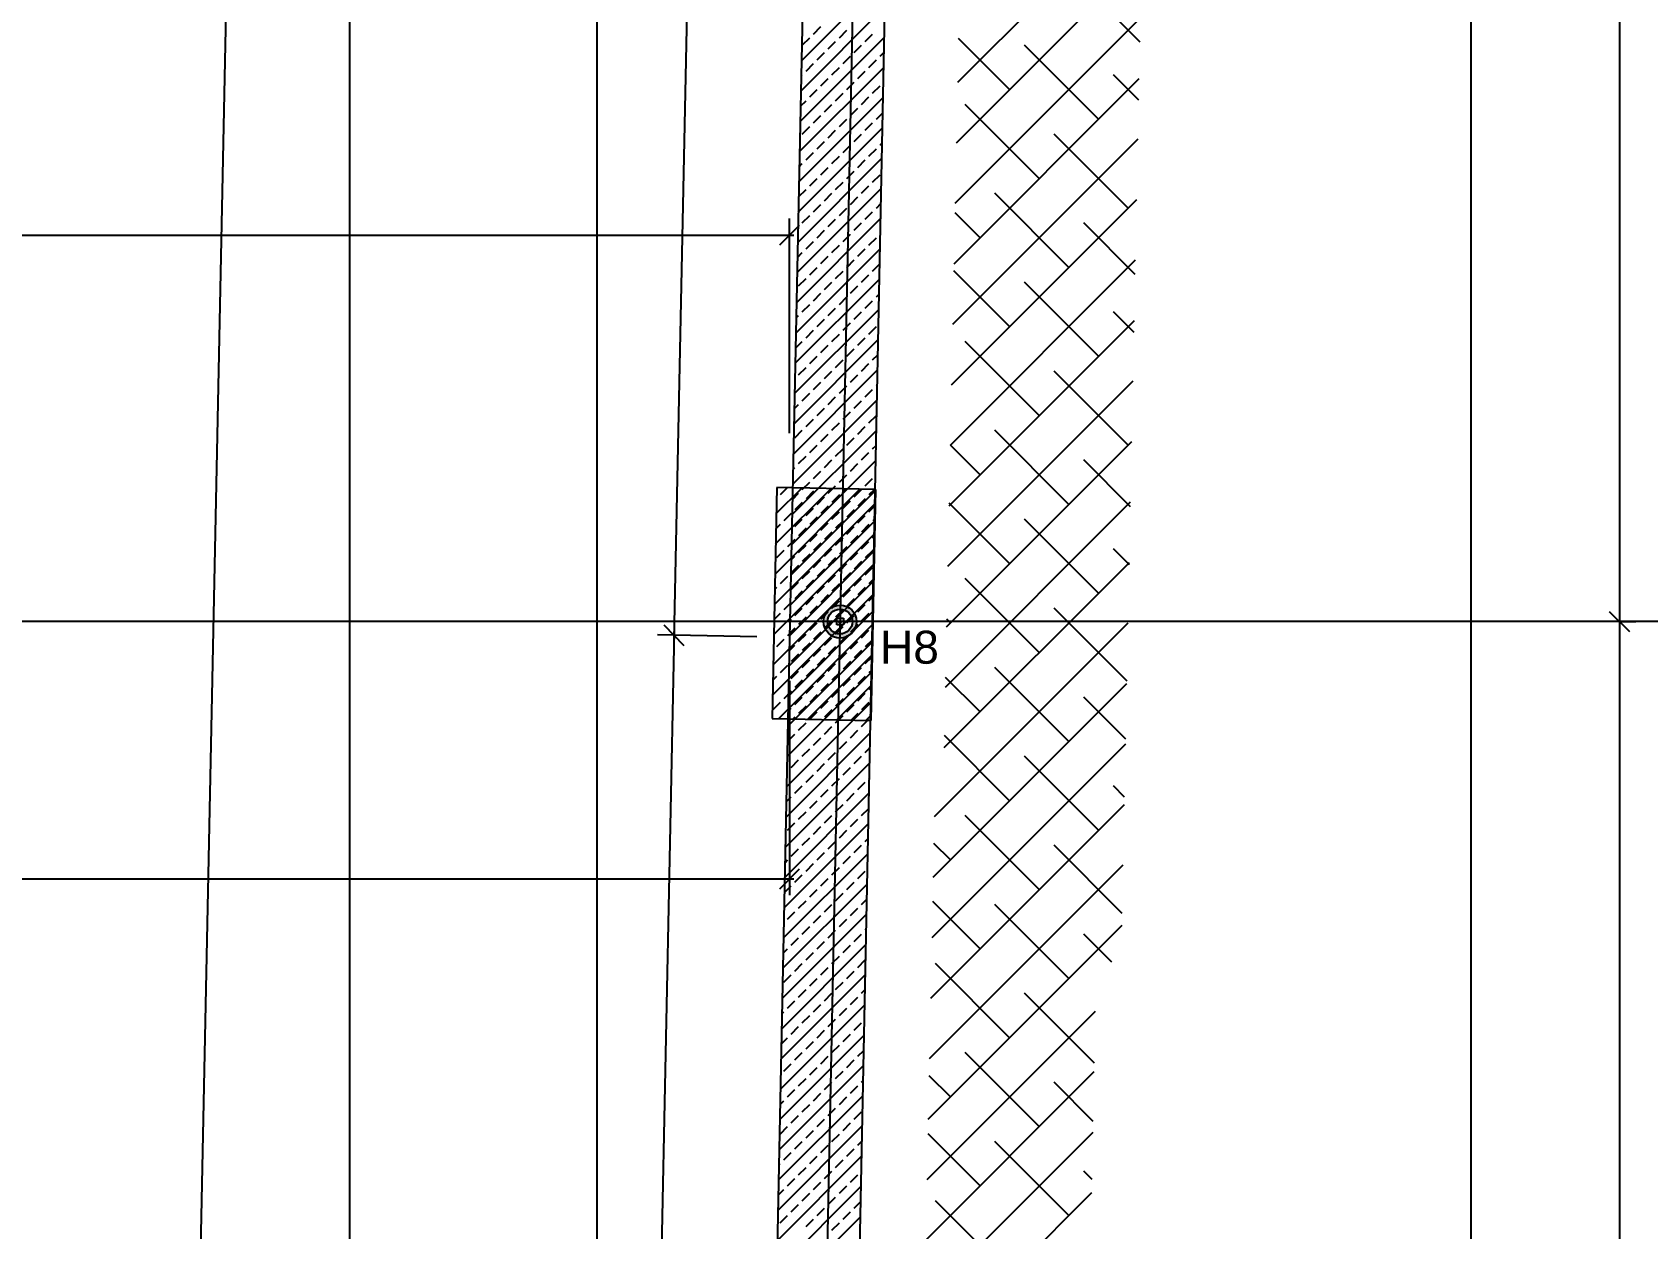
# Model space of a CAD drawing. Header units: millimetres. Extents: x 43168.9 to 43194.6, y -25545.1 to -25543.4.
# Drawn here: x 43169.8966 to 43169.9946, y -25544.3807 to -25544.3082 of the extents above; entities that cross this region are included whole.
import ezdxf

# ---------------------------------------------------------------- set-up
doc = ezdxf.new("R2010")
doc.units = ezdxf.units.MM
doc.header["$LTSCALE"] = 200
doc.linetypes.add('DASHDOT', pattern=[1, 0.5, -0.25, 0, -0.25])
doc.linetypes.add('DASHDOT2', pattern=[0.5, 0.25, -0.125, 0, -0.125])
for name, color, linetype in [('aks_sgh', 5, 'DASHDOT2'), ('kolon-b.a_sgh', 6, 'Continuous'), ('olcuaks_sgh', 41, 'Continuous'), ('olcuic_sgh', 183, 'Continuous'), ('tarama-betonarme_sgh', 223, 'Continuous'), ('tarama-zemin_sgh', 197, 'Continuous'), ('yapi-yaklasma_sgh', 41, 'DASHDOT')]:
    doc.layers.add(name, color=color, linetype=linetype)
doc.styles.add('1-200', font='arial.ttf', dxfattribs={"height": 60})

msp = doc.modelspace()

# ---------------------------------------------------------------- hatches: boundary and pattern name
h = msp.add_hatch(color=256)
edge = h.paths.add_edge_path()
edge.add_arc((43169.945623, -25544.343919), 0.001, 0, 360)
edge = h.paths.add_edge_path(flags=16)
edge.add_arc((43169.945623, -25544.343919), 0.00075, 0, 360)

# ---------------------------------------------------------------- linework, layer by layer
at = {"color": 0, "linetype": 'ByBlock', "lineweight": -2}
for p, q in [((43169.941967, -25544.32109), (43169.943167, -25544.31989)), ((43169.99228, -25544.343319), (43169.99348, -25544.344519)), ((43169.99348, -25544.344519), (43169.99228, -25544.343319)), ((43169.934968, -25544.344138), (43169.936143, -25544.345363)), ((43169.936143, -25544.345363), (43169.934968, -25544.344138)), ((43169.945423, -25544.344119), (43169.945423, -25544.343719)), ((43169.945423, -25544.343719), (43169.945823, -25544.343719)), ((43169.945823, -25544.344119), (43169.945423, -25544.344119)), ((43169.945552, -25544.343849), (43169.945694, -25544.34399)), ((43169.945552, -25544.34399), (43169.945694, -25544.343849)), ((43169.945823, -25544.343719), (43169.945823, -25544.344119)), ((43169.941967, -25544.360112), (43169.943167, -25544.358912))]:
    msp.add_line(p, q, dxfattribs=at)
msp.add_line((43170.01356, -25544.343919), (43169.99088, -25544.343919))
at = {"color": 0, "linetype": 'Continuous', "lineweight": -2}
for radius in [0.001, 0.00075]:
    msp.add_circle((43169.945623, -25544.343919), radius, dxfattribs=at)
at = {"layer": 'aks_sgh'}
for p, q in [((43169.930879, -25543.740919), (43169.930879, -25544.789919)), ((43169.983879, -25543.740919), (43169.983879, -25544.789919)), ((43169.953621, -25543.95248), (43169.937003, -25544.765813)), ((43169.99088, -25544.343919), (43169.014878, -25544.343919))]:
    msp.add_line(p, q, dxfattribs=at)
at = {"layer": 'kolon-b.a_sgh'}
for p, q in [((43169.947464, -25544.350021), (43169.95015, -25544.218021)), ((43169.945049, -25544.222918), (43169.942567, -25544.34492)), ((43169.941788, -25544.3358), (43169.941502, -25544.349797)), ((43169.947787, -25544.335922), (43169.941788, -25544.3358)), ((43169.947501, -25544.349919), (43169.947787, -25544.335922)), ((43169.942567, -25544.34492), (43169.934062, -25544.762882)), ((43169.942567, -25544.34492), (43169.942567, -25544.34492)), ((43169.938964, -25544.767767), (43169.947464, -25544.350021)), ((43169.941502, -25544.349797), (43169.947501, -25544.349919)), ((43169.947464, -25544.350021), (43169.947464, -25544.350021))]:
    msp.add_line(p, q, dxfattribs=at)
at = {"layer": 'olcuaks_sgh'}
for p, q in [((43169.99288, -25544.223669), (43169.99288, -25544.344169)), ((43169.99288, -25544.343669), (43169.99288, -25544.462169)), ((43169.99288, -25544.343919), (43169.99388, -25544.343919)), ((43169.99288, -25544.343919), (43169.99388, -25544.343919))]:
    msp.add_line(p, q, dxfattribs=at)
at = {"layer": 'olcuic_sgh'}
for p, q in [((43169.91588, -25544.109669), (43169.91588, -25544.763132)), ((43169.938042, -25544.222526), (43169.93555, -25544.345)), ((43169.942567, -25544.33249), (43169.942567, -25544.31949)), ((43169.820629, -25544.32049), (43169.942817, -25544.32049)), ((43169.93556, -25544.3445), (43169.927045, -25544.762989)), ((43169.940568, -25544.344852), (43169.934556, -25544.34473)), ((43169.940568, -25544.344852), (43169.934556, -25544.34473)), ((43169.942567, -25544.347512), (43169.942567, -25544.360512)), ((43169.820629, -25544.359512), (43169.942817, -25544.359512))]:
    msp.add_line(p, q, dxfattribs=at)
at = {"layer": 'tarama-betonarme_sgh'}
for p, q in [((43169.943279, -25544.309931), (43169.948384, -25544.304826)), ((43169.943242, -25544.311765), (43169.948346, -25544.30666)), ((43169.944008, -25544.308304), (43169.944457, -25544.307855)), ((43169.943204, -25544.313598), (43169.948309, -25544.308493)), ((43169.943335, -25544.308977), (43169.943784, -25544.308528)), ((43169.944906, -25544.309202), (43169.945355, -25544.308753)), ((43169.94558, -25544.308528), (43169.946029, -25544.308079)), ((43169.946478, -25544.309426), (43169.946927, -25544.308977)), ((43169.947151, -25544.308753), (43169.9476, -25544.308304)), ((43169.944233, -25544.309875), (43169.944682, -25544.309426)), ((43169.945804, -25544.3101), (43169.946253, -25544.309651)), ((43169.947376, -25544.310324), (43169.947825, -25544.309875)), ((43169.948049, -25544.309651), (43169.94829, -25544.30941)), ((43169.943167, -25544.315431), (43169.948272, -25544.310327)), ((43169.94326, -25544.310848), (43169.943335, -25544.310773)), ((43169.943559, -25544.310549), (43169.944008, -25544.3101)), ((43169.944457, -25544.311447), (43169.944906, -25544.310998)), ((43169.945131, -25544.310773), (43169.94558, -25544.310324)), ((43169.946702, -25544.310998), (43169.947151, -25544.310549)), ((43169.943784, -25544.312121), (43169.944233, -25544.311672)), ((43169.945355, -25544.312345), (43169.945804, -25544.311896)), ((43169.946029, -25544.311672), (43169.946478, -25544.311222)), ((43169.9476, -25544.311896), (43169.948049, -25544.311447)), ((43169.94313, -25544.317265), (43169.948235, -25544.31216)), ((43169.943223, -25544.312681), (43169.943559, -25544.312345)), ((43169.944682, -25544.313019), (43169.945131, -25544.31257)), ((43169.946253, -25544.313243), (43169.946702, -25544.312794)), ((43169.946927, -25544.31257), (43169.947376, -25544.312121)), ((43169.943335, -25544.314366), (43169.943784, -25544.313917)), ((43169.944008, -25544.313692), (43169.944457, -25544.313243)), ((43169.94558, -25544.313917), (43169.946029, -25544.313468)), ((43169.947151, -25544.314141), (43169.9476, -25544.313692)), ((43169.947825, -25544.313468), (43169.948216, -25544.313077)), ((43169.943092, -25544.319098), (43169.948197, -25544.313993)), ((43169.944233, -25544.315264), (43169.944682, -25544.314815)), ((43169.944906, -25544.31459), (43169.945355, -25544.314141)), ((43169.946478, -25544.314815), (43169.946927, -25544.314366)), ((43169.948049, -25544.315039), (43169.948179, -25544.31491)), ((43169.943055, -25544.320932), (43169.94816, -25544.315827)), ((43169.943559, -25544.315937), (43169.944008, -25544.315488)), ((43169.945131, -25544.316162), (43169.94558, -25544.315713)), ((43169.945804, -25544.315488), (43169.946253, -25544.315039)), ((43169.947376, -25544.315713), (43169.947825, -25544.315264)), ((43169.943148, -25544.316348), (43169.943335, -25544.316162)), ((43169.944457, -25544.316835), (43169.944906, -25544.316386)), ((43169.946029, -25544.31706), (43169.946478, -25544.316611)), ((43169.946702, -25544.316386), (43169.947151, -25544.315937)), ((43169.9476, -25544.317284), (43169.948049, -25544.316835)), ((43169.943018, -25544.322765), (43169.948123, -25544.31766)), ((43169.943111, -25544.318182), (43169.943559, -25544.317733)), ((43169.943784, -25544.317509), (43169.944233, -25544.31706)), ((43169.945355, -25544.317733), (43169.945804, -25544.317284)), ((43169.946927, -25544.317958), (43169.947376, -25544.317509)), ((43169.944008, -25544.31908), (43169.944457, -25544.318631)), ((43169.944682, -25544.318407), (43169.945131, -25544.317958)), ((43169.946253, -25544.318631), (43169.946702, -25544.318182)), ((43169.947825, -25544.318856), (43169.948104, -25544.318577)), ((43169.94298, -25544.324598), (43169.948085, -25544.319493)), ((43169.943335, -25544.319754), (43169.943784, -25544.319305)), ((43169.944906, -25544.319978), (43169.945355, -25544.319529)), ((43169.94558, -25544.319305), (43169.946029, -25544.318856)), ((43169.946478, -25544.320203), (43169.946927, -25544.319754)), ((43169.947151, -25544.319529), (43169.9476, -25544.31908)), ((43169.943074, -25544.320015), (43169.94311, -25544.319978)), ((43169.944233, -25544.320652), (43169.944682, -25544.320203)), ((43169.945804, -25544.320876), (43169.946253, -25544.320427)), ((43169.947376, -25544.321101), (43169.947825, -25544.320652)), ((43169.948049, -25544.320427), (43169.948067, -25544.32041)), ((43169.942943, -25544.326432), (43169.948048, -25544.321327)), ((43169.943036, -25544.321848), (43169.943335, -25544.32155)), ((43169.943559, -25544.321325), (43169.944008, -25544.320876)), ((43169.944457, -25544.322223), (43169.944906, -25544.321774)), ((43169.945131, -25544.32155), (43169.94558, -25544.321101)), ((43169.946702, -25544.321774), (43169.947151, -25544.321325)), ((43169.943784, -25544.322897), (43169.944233, -25544.322448)), ((43169.945355, -25544.323121), (43169.945804, -25544.322672)), ((43169.946029, -25544.322448), (43169.946478, -25544.321999)), ((43169.9476, -25544.322672), (43169.948029, -25544.322243)), ((43169.942906, -25544.328265), (43169.948011, -25544.32316)), ((43169.94311, -25544.32357), (43169.943559, -25544.323121)), ((43169.944682, -25544.323795), (43169.945131, -25544.323346)), ((43169.946253, -25544.324019), (43169.946702, -25544.32357)), ((43169.946927, -25544.323346), (43169.947376, -25544.322897)), ((43169.943335, -25544.325142), (43169.943784, -25544.324693)), ((43169.944008, -25544.324468), (43169.944457, -25544.324019)), ((43169.94558, -25544.324693), (43169.946029, -25544.324244)), ((43169.947151, -25544.324917), (43169.9476, -25544.324468)), ((43169.947825, -25544.324244), (43169.947992, -25544.324077)), ((43169.942868, -25544.330098), (43169.947973, -25544.324993)), ((43169.942962, -25544.325515), (43169.94311, -25544.325366)), ((43169.944233, -25544.32604), (43169.944682, -25544.325591)), ((43169.944906, -25544.325366), (43169.945355, -25544.324917)), ((43169.946478, -25544.325591), (43169.946927, -25544.325142)), ((43169.943559, -25544.326713), (43169.944008, -25544.326264)), ((43169.945131, -25544.326938), (43169.94558, -25544.326489)), ((43169.945804, -25544.326264), (43169.946253, -25544.325815)), ((43169.947376, -25544.326489), (43169.947825, -25544.32604)), ((43169.942831, -25544.331932), (43169.947936, -25544.326827)), ((43169.942924, -25544.327348), (43169.943335, -25544.326938)), ((43169.944457, -25544.327611), (43169.944906, -25544.327162)), ((43169.946029, -25544.327836), (43169.946478, -25544.327387)), ((43169.946702, -25544.327162), (43169.947151, -25544.326713)), ((43169.94311, -25544.328958), (43169.943559, -25544.328509)), ((43169.943784, -25544.328285), (43169.944233, -25544.327836)), ((43169.945355, -25544.328509), (43169.945804, -25544.32806)), ((43169.946927, -25544.328734), (43169.947376, -25544.328285)), ((43169.9476, -25544.32806), (43169.947917, -25544.327743)), ((43169.942794, -25544.333765), (43169.947899, -25544.32866)), ((43169.944008, -25544.329857), (43169.944457, -25544.329408)), ((43169.944682, -25544.329183), (43169.945131, -25544.328734)), ((43169.946253, -25544.329408), (43169.946702, -25544.328958)), ((43169.947825, -25544.329632), (43169.94788, -25544.329577)), ((43169.942757, -25544.335598), (43169.947861, -25544.330493)), ((43169.943335, -25544.33053), (43169.943784, -25544.330081)), ((43169.944906, -25544.330755), (43169.945355, -25544.330306)), ((43169.94558, -25544.330081), (43169.946029, -25544.329632)), ((43169.946478, -25544.330979), (43169.946927, -25544.33053)), ((43169.947151, -25544.330306), (43169.9476, -25544.329857)), ((43169.94285, -25544.331015), (43169.94311, -25544.330755)), ((43169.944233, -25544.331428), (43169.944682, -25544.330979)), ((43169.945804, -25544.331653), (43169.946253, -25544.331204)), ((43169.947376, -25544.331877), (43169.947825, -25544.331428)), ((43169.942719, -25544.337432), (43169.947824, -25544.332327)), ((43169.942886, -25544.332775), (43169.943335, -25544.332326)), ((43169.943559, -25544.332102), (43169.944008, -25544.331653)), ((43169.944457, -25544.333), (43169.944906, -25544.332551)), ((43169.945131, -25544.332326), (43169.94558, -25544.331877)), ((43169.946702, -25544.332551), (43169.947151, -25544.332102)), ((43169.943784, -25544.333673), (43169.944233, -25544.333224)), ((43169.945355, -25544.333898), (43169.945804, -25544.333449)), ((43169.946029, -25544.333224), (43169.946478, -25544.332775)), ((43169.9476, -25544.333449), (43169.947806, -25544.333244)), ((43169.942682, -25544.339265), (43169.947787, -25544.33416)), ((43169.94311, -25544.334347), (43169.943559, -25544.333898)), ((43169.944682, -25544.334571), (43169.945131, -25544.334122)), ((43169.946253, -25544.334796), (43169.946702, -25544.334347)), ((43169.946927, -25544.334122), (43169.947376, -25544.333673)), ((43169.942775, -25544.334682), (43169.942886, -25544.334571)), ((43169.943335, -25544.335918), (43169.943784, -25544.335469)), ((43169.944008, -25544.335245), (43169.944457, -25544.334796)), ((43169.94558, -25544.335469), (43169.946029, -25544.33502)), ((43169.947151, -25544.335694), (43169.9476, -25544.335245)), ((43169.941681, -25544.341044), (43169.946822, -25544.335903)), ((43169.941718, -25544.339211), (43169.945062, -25544.335867)), ((43169.941756, -25544.337377), (43169.943302, -25544.335831)), ((43169.941774, -25544.33646), (43169.941784, -25544.33645)), ((43169.942009, -25544.336226), (43169.942422, -25544.335813)), ((43169.942645, -25544.341098), (43169.94775, -25544.335994)), ((43169.942738, -25544.336515), (43169.94311, -25544.336143)), ((43169.943581, -25544.33645), (43169.94403, -25544.336001)), ((43169.944233, -25544.336816), (43169.944682, -25544.336367)), ((43169.944906, -25544.336143), (43169.945355, -25544.335694)), ((43169.945152, -25544.336675), (43169.945601, -25544.336226)), ((43169.945826, -25544.336001), (43169.945942, -25544.335885)), ((43169.946478, -25544.336367), (43169.946927, -25544.335918)), ((43169.946724, -25544.336899), (43169.947173, -25544.33645)), ((43169.947397, -25544.336226), (43169.947702, -25544.335921)), ((43169.941643, -25544.342878), (43169.94777, -25544.336751)), ((43169.942233, -25544.337797), (43169.942683, -25544.337348)), ((43169.942907, -25544.337124), (43169.943356, -25544.336675)), ((43169.943559, -25544.33749), (43169.944008, -25544.337041)), ((43169.944479, -25544.337348), (43169.944928, -25544.336899)), ((43169.945131, -25544.337714), (43169.94558, -25544.337265)), ((43169.945804, -25544.337041), (43169.946253, -25544.336592)), ((43169.94605, -25544.337573), (43169.946499, -25544.337124)), ((43169.947376, -25544.337265), (43169.947731, -25544.33691)), ((43169.941737, -25544.338294), (43169.942009, -25544.338022)), ((43169.942607, -25544.342932), (43169.947712, -25544.337827)), ((43169.942886, -25544.338163), (43169.943335, -25544.337714)), ((43169.943132, -25544.338695), (43169.943581, -25544.338246)), ((43169.943805, -25544.338022), (43169.944254, -25544.337573)), ((43169.944457, -25544.338388), (43169.944906, -25544.337939)), ((43169.945377, -25544.338246), (43169.945826, -25544.337797)), ((43169.946029, -25544.338612), (43169.946478, -25544.338163)), ((43169.946702, -25544.337939), (43169.947151, -25544.33749)), ((43169.946948, -25544.338471), (43169.947397, -25544.338022)), ((43169.947622, -25544.337797), (43169.947751, -25544.337668)), ((43169.941606, -25544.344711), (43169.947732, -25544.338585)), ((43169.942458, -25544.339369), (43169.942907, -25544.33892)), ((43169.94311, -25544.339735), (43169.943559, -25544.339286)), ((43169.943784, -25544.339061), (43169.944233, -25544.338612)), ((43169.94403, -25544.339593), (43169.944479, -25544.339144)), ((43169.944703, -25544.33892), (43169.945152, -25544.338471)), ((43169.945355, -25544.339286), (43169.945804, -25544.338837)), ((43169.945601, -25544.339818), (43169.94605, -25544.339369)), ((43169.946275, -25544.339144), (43169.946724, -25544.338695)), ((43169.946927, -25544.33951), (43169.947376, -25544.339061)), ((43169.9476, -25544.338837), (43169.947694, -25544.338744)), ((43169.941784, -25544.340042), (43169.942233, -25544.339593)), ((43169.94257, -25544.344765), (43169.947675, -25544.33966)), ((43169.942663, -25544.340182), (43169.942886, -25544.339959)), ((43169.943356, -25544.340267), (43169.943805, -25544.339818)), ((43169.944008, -25544.340633), (43169.944457, -25544.340184)), ((43169.944682, -25544.339959), (43169.945131, -25544.33951)), ((43169.944928, -25544.340491), (43169.945377, -25544.340042)), ((43169.946253, -25544.340184), (43169.946702, -25544.339735)), ((43169.946499, -25544.340716), (43169.946948, -25544.340267)), ((43169.947173, -25544.340042), (43169.947622, -25544.339593)), ((43169.941568, -25544.346545), (43169.947695, -25544.340418)), ((43169.942009, -25544.341614), (43169.942458, -25544.341165)), ((43169.942683, -25544.34094), (43169.943132, -25544.340491)), ((43169.943335, -25544.341306), (43169.943784, -25544.340857)), ((43169.944254, -25544.341165), (43169.944703, -25544.340716)), ((43169.944906, -25544.341531), (43169.945355, -25544.341082)), ((43169.94558, -25544.340857), (43169.946029, -25544.340408)), ((43169.945826, -25544.341389), (43169.946275, -25544.34094)), ((43169.946478, -25544.341755), (43169.946927, -25544.341306)), ((43169.947151, -25544.341082), (43169.9476, -25544.340633)), ((43169.947397, -25544.341614), (43169.947676, -25544.341335)), ((43169.941531, -25544.348378), (43169.947657, -25544.342252)), ((43169.941662, -25544.341961), (43169.941784, -25544.341838)), ((43169.942533, -25544.346599), (43169.947638, -25544.341494)), ((43169.942661, -25544.34198), (43169.94311, -25544.341531)), ((43169.942907, -25544.342512), (43169.943356, -25544.342063)), ((43169.943581, -25544.341838), (43169.94403, -25544.341389)), ((43169.944233, -25544.342204), (43169.944682, -25544.341755)), ((43169.944479, -25544.342736), (43169.944928, -25544.342287)), ((43169.945152, -25544.342063), (43169.945601, -25544.341614)), ((43169.945804, -25544.342429), (43169.946253, -25544.34198)), ((43169.946724, -25544.342287), (43169.947173, -25544.341838)), ((43169.942233, -25544.343185), (43169.942683, -25544.342736)), ((43169.942495, -25544.348432), (43169.9476, -25544.343327)), ((43169.942886, -25544.343551), (43169.943335, -25544.343102)), ((43169.943559, -25544.342878), (43169.944008, -25544.342429)), ((43169.943805, -25544.34341), (43169.944254, -25544.342961)), ((43169.944457, -25544.343776), (43169.944906, -25544.343327)), ((43169.945131, -25544.343102), (43169.94558, -25544.342653)), ((43169.945377, -25544.343634), (43169.945826, -25544.343185)), ((43169.94605, -25544.342961), (43169.946499, -25544.342512)), ((43169.946702, -25544.343327), (43169.947151, -25544.342878)), ((43169.947376, -25544.342653), (43169.947619, -25544.34241)), ((43169.947622, -25544.343185), (43169.947639, -25544.343168)), ((43169.941625, -25544.343794), (43169.942009, -25544.34341)), ((43169.9419, -25544.349805), (43169.94762, -25544.344085)), ((43169.942458, -25544.344757), (43169.942907, -25544.344308)), ((43169.942589, -25544.343849), (43169.942661, -25544.343776)), ((43169.943132, -25544.344083), (43169.943581, -25544.343634)), ((43169.943784, -25544.344449), (43169.944233, -25544.344)), ((43169.944703, -25544.344308), (43169.945152, -25544.343859)), ((43169.945355, -25544.344674), (43169.945804, -25544.344225)), ((43169.946029, -25544.344), (43169.946478, -25544.343551)), ((43169.946275, -25544.344533), (43169.946724, -25544.344083)), ((43169.946948, -25544.343859), (43169.947397, -25544.34341)), ((43169.941784, -25544.345431), (43169.942233, -25544.344982)), ((43169.942458, -25544.350265), (43169.947563, -25544.34516)), ((43169.94311, -25544.345123), (43169.943559, -25544.344674)), ((43169.943356, -25544.345655), (43169.943805, -25544.345206)), ((43169.94403, -25544.344982), (43169.944479, -25544.344533)), ((43169.944682, -25544.345347), (43169.945131, -25544.344898)), ((43169.945601, -25544.345206), (43169.94605, -25544.344757)), ((43169.946253, -25544.345572), (43169.946702, -25544.345123)), ((43169.946927, -25544.344898), (43169.947376, -25544.344449)), ((43169.947173, -25544.345431), (43169.947601, -25544.345002)), ((43169.942551, -25544.345682), (43169.942886, -25544.345347)), ((43169.942683, -25544.346329), (43169.943132, -25544.34588)), ((43169.943335, -25544.346695), (43169.943784, -25544.346245)), ((43169.94366, -25544.349841), (43169.947582, -25544.345919)), ((43169.944008, -25544.346021), (43169.944457, -25544.345572)), ((43169.944254, -25544.346553), (43169.944703, -25544.346104)), ((43169.944928, -25544.34588), (43169.945377, -25544.345431)), ((43169.94558, -25544.346245), (43169.946029, -25544.345796)), ((43169.946499, -25544.346104), (43169.946948, -25544.345655)), ((43169.947151, -25544.34647), (43169.947544, -25544.346077)), ((43169.94155, -25544.347461), (43169.941784, -25544.347227)), ((43169.942009, -25544.347002), (43169.942458, -25544.346553)), ((43169.942421, -25544.352099), (43169.947526, -25544.346994)), ((43169.942661, -25544.347368), (43169.94311, -25544.346919)), ((43169.943581, -25544.347227), (43169.94403, -25544.346778)), ((43169.944233, -25544.347593), (43169.944682, -25544.347144)), ((43169.944906, -25544.346919), (43169.945355, -25544.34647)), ((43169.945152, -25544.347451), (43169.945601, -25544.347002)), ((43169.945826, -25544.346778), (43169.946275, -25544.346329)), ((43169.946478, -25544.347144), (43169.946927, -25544.346695)), ((43169.946724, -25544.347676), (43169.947173, -25544.347227)), ((43169.947397, -25544.347002), (43169.947564, -25544.346835)), ((43169.942233, -25544.348574), (43169.942683, -25544.348125)), ((43169.942907, -25544.3479), (43169.943356, -25544.347451)), ((43169.943559, -25544.348266), (43169.944008, -25544.347817)), ((43169.944479, -25544.348125), (43169.944928, -25544.347676)), ((43169.945131, -25544.348491), (43169.94558, -25544.348042)), ((43169.94542, -25544.349877), (43169.947545, -25544.347752)), ((43169.945804, -25544.347817), (43169.946253, -25544.347368)), ((43169.94605, -25544.348349), (43169.946499, -25544.3479)), ((43169.947376, -25544.348042), (43169.947507, -25544.34791)), ((43169.94156, -25544.349247), (43169.942009, -25544.348798)), ((43169.942383, -25544.353932), (43169.947488, -25544.348827)), ((43169.942477, -25544.349349), (43169.942661, -25544.349164)), ((43169.942886, -25544.34894), (43169.943335, -25544.348491)), ((43169.943132, -25544.349472), (43169.943581, -25544.349023)), ((43169.943805, -25544.348798), (43169.944254, -25544.348349)), ((43169.944457, -25544.349164), (43169.944906, -25544.348715)), ((43169.945377, -25544.349023), (43169.945826, -25544.348574)), ((43169.946029, -25544.349389), (43169.946478, -25544.34894)), ((43169.946702, -25544.348715), (43169.947151, -25544.348266)), ((43169.946948, -25544.349247), (43169.947397, -25544.348798)), ((43169.94278, -25544.349823), (43169.942907, -25544.349696)), ((43169.94311, -25544.350511), (43169.943559, -25544.350062)), ((43169.943784, -25544.349838), (43169.944233, -25544.349389)), ((43169.944703, -25544.349696), (43169.945152, -25544.349247)), ((43169.945355, -25544.350062), (43169.945804, -25544.349613)), ((43169.9463, -25544.349895), (43169.946724, -25544.349472)), ((43169.946927, -25544.350287), (43169.947376, -25544.349838)), ((43169.94718, -25544.349913), (43169.947508, -25544.349586)), ((43169.942346, -25544.355765), (43169.947451, -25544.35066)), ((43169.942439, -25544.351182), (43169.942886, -25544.350736)), ((43169.944008, -25544.351409), (43169.944457, -25544.35096)), ((43169.944682, -25544.350736), (43169.945131, -25544.350287)), ((43169.946253, -25544.35096), (43169.946702, -25544.350511)), ((43169.943335, -25544.352083), (43169.943784, -25544.351634)), ((43169.944906, -25544.352307), (43169.945355, -25544.351858)), ((43169.94558, -25544.351634), (43169.946029, -25544.351185)), ((43169.946478, -25544.352532), (43169.946927, -25544.352083)), ((43169.947151, -25544.351858), (43169.947432, -25544.351577)), ((43169.942309, -25544.357599), (43169.947414, -25544.352494)), ((43169.942402, -25544.353015), (43169.942437, -25544.352981)), ((43169.942661, -25544.352756), (43169.94311, -25544.352307)), ((43169.944233, -25544.352981), (43169.944682, -25544.352532)), ((43169.945804, -25544.353205), (43169.946253, -25544.352756)), ((43169.942886, -25544.354328), (43169.943335, -25544.353879)), ((43169.943559, -25544.353654), (43169.944008, -25544.353205)), ((43169.944457, -25544.354552), (43169.944906, -25544.354103)), ((43169.945131, -25544.353879), (43169.94558, -25544.35343)), ((43169.946702, -25544.354103), (43169.947151, -25544.353654)), ((43169.947376, -25544.35343), (43169.947395, -25544.35341)), ((43169.942272, -25544.359432), (43169.947376, -25544.354327)), ((43169.942365, -25544.354849), (43169.942661, -25544.354552)), ((43169.943784, -25544.355226), (43169.944233, -25544.354777)), ((43169.945355, -25544.35545), (43169.945804, -25544.355001)), ((43169.946029, -25544.354777), (43169.946478, -25544.354328)), ((43169.94311, -25544.355899), (43169.943559, -25544.35545)), ((43169.944682, -25544.356124), (43169.945131, -25544.355675)), ((43169.946253, -25544.356348), (43169.946702, -25544.355899)), ((43169.946927, -25544.355675), (43169.947358, -25544.355244)), ((43169.942234, -25544.361265), (43169.947339, -25544.35616)), ((43169.942437, -25544.356573), (43169.942886, -25544.356124)), ((43169.943335, -25544.357471), (43169.943784, -25544.357022)), ((43169.944008, -25544.356797), (43169.944457, -25544.356348)), ((43169.94558, -25544.357022), (43169.946029, -25544.356573)), ((43169.942197, -25544.363099), (43169.947302, -25544.357994)), ((43169.942661, -25544.358144), (43169.94311, -25544.357695)), ((43169.944233, -25544.358369), (43169.944682, -25544.35792)), ((43169.944906, -25544.357695), (43169.945355, -25544.357246)), ((43169.946478, -25544.35792), (43169.946927, -25544.357471)), ((43169.947151, -25544.357246), (43169.947321, -25544.357077)), ((43169.94229, -25544.358515), (43169.942437, -25544.358369)), ((43169.943559, -25544.359042), (43169.944008, -25544.358593)), ((43169.945131, -25544.359267), (43169.94558, -25544.358818)), ((43169.945804, -25544.358593), (43169.946253, -25544.358144)), ((43169.94216, -25544.364932), (43169.947265, -25544.359827)), ((43169.942253, -25544.360349), (43169.942661, -25544.35994)), ((43169.942886, -25544.359716), (43169.943335, -25544.359267)), ((43169.944457, -25544.35994), (43169.944906, -25544.359491)), ((43169.946029, -25544.360165), (43169.946478, -25544.359716)), ((43169.946702, -25544.359491), (43169.947151, -25544.359042)), ((43169.94311, -25544.361287), (43169.943559, -25544.360838)), ((43169.943784, -25544.360614), (43169.944233, -25544.360165)), ((43169.945355, -25544.360838), (43169.945804, -25544.360389)), ((43169.946927, -25544.361063), (43169.947246, -25544.360744)), ((43169.942122, -25544.366765), (43169.947227, -25544.361661)), ((43169.942437, -25544.361961), (43169.942886, -25544.361512)), ((43169.944008, -25544.362185), (43169.944457, -25544.361736)), ((43169.944682, -25544.361512), (43169.945131, -25544.361063)), ((43169.946253, -25544.361736), (43169.946702, -25544.361287)), ((43169.943335, -25544.362859), (43169.943784, -25544.36241)), ((43169.944906, -25544.363083), (43169.945355, -25544.362634)), ((43169.94558, -25544.36241), (43169.946029, -25544.361961)), ((43169.946478, -25544.363308), (43169.946927, -25544.362859)), ((43169.947151, -25544.362634), (43169.947209, -25544.362577)), ((43169.942085, -25544.368599), (43169.94719, -25544.363494)), ((43169.942178, -25544.364015), (43169.942437, -25544.363757)), ((43169.942661, -25544.363532), (43169.94311, -25544.363083)), ((43169.944233, -25544.363757), (43169.944682, -25544.363308)), ((43169.945804, -25544.363981), (43169.946253, -25544.363532)), ((43169.942886, -25544.365104), (43169.943335, -25544.364655)), ((43169.943559, -25544.364431), (43169.944008, -25544.363981)), ((43169.944457, -25544.365329), (43169.944906, -25544.36488)), ((43169.945131, -25544.364655), (43169.94558, -25544.364206)), ((43169.946702, -25544.36488), (43169.947151, -25544.364431)), ((43169.942048, -25544.370432), (43169.947153, -25544.365327)), ((43169.942212, -25544.365778), (43169.942661, -25544.365329)), ((43169.943784, -25544.366002), (43169.944233, -25544.365553)), ((43169.945355, -25544.366227), (43169.945804, -25544.365778)), ((43169.946029, -25544.365553), (43169.946478, -25544.365104)), ((43169.94311, -25544.366676), (43169.943559, -25544.366227)), ((43169.944682, -25544.3669), (43169.945131, -25544.366451)), ((43169.946253, -25544.367125), (43169.946702, -25544.366676)), ((43169.946927, -25544.366451), (43169.947134, -25544.366244)), ((43169.94201, -25544.372266), (43169.947115, -25544.367161)), ((43169.942104, -25544.367682), (43169.942212, -25544.367574)), ((43169.942437, -25544.367349), (43169.942886, -25544.3669)), ((43169.943335, -25544.368247), (43169.943784, -25544.367798)), ((43169.944008, -25544.367574), (43169.944457, -25544.367125)), ((43169.94558, -25544.367798), (43169.946029, -25544.367349)), ((43169.942661, -25544.368921), (43169.94311, -25544.368472)), ((43169.944233, -25544.369145), (43169.944682, -25544.368696)), ((43169.944906, -25544.368472), (43169.945355, -25544.368023)), ((43169.946478, -25544.368696), (43169.946927, -25544.368247)), ((43169.941973, -25544.374099), (43169.947078, -25544.368994)), ((43169.942066, -25544.369516), (43169.942437, -25544.369145)), ((43169.943559, -25544.369819), (43169.944008, -25544.36937)), ((43169.945131, -25544.370043), (43169.94558, -25544.369594)), ((43169.945804, -25544.36937), (43169.946253, -25544.368921)), ((43169.942212, -25544.371166), (43169.942661, -25544.370717)), ((43169.942886, -25544.370492), (43169.943335, -25544.370043)), ((43169.944457, -25544.370717), (43169.944906, -25544.370268)), ((43169.946029, -25544.370941), (43169.946478, -25544.370492)), ((43169.946702, -25544.370268), (43169.947059, -25544.369911)), ((43169.941936, -25544.375932), (43169.947041, -25544.370827)), ((43169.94311, -25544.372064), (43169.943559, -25544.371615)), ((43169.943784, -25544.37139), (43169.944233, -25544.370941)), ((43169.945355, -25544.371615), (43169.945804, -25544.371166)), ((43169.941899, -25544.377766), (43169.947003, -25544.372661)), ((43169.942437, -25544.372737), (43169.942886, -25544.372288)), ((43169.944008, -25544.372962), (43169.944457, -25544.372513)), ((43169.944682, -25544.372288), (43169.945131, -25544.371839)), ((43169.946253, -25544.372513), (43169.946702, -25544.372064)), ((43169.946927, -25544.371839), (43169.947022, -25544.371744)), ((43169.941992, -25544.373182), (43169.942212, -25544.372962)), ((43169.943335, -25544.373635), (43169.943784, -25544.373186)), ((43169.944906, -25544.37386), (43169.945355, -25544.373411)), ((43169.94558, -25544.373186), (43169.946029, -25544.372737)), ((43169.946478, -25544.374084), (43169.946927, -25544.373635)), ((43169.941861, -25544.379599), (43169.946966, -25544.374494)), ((43169.941988, -25544.374982), (43169.942437, -25544.374533)), ((43169.942661, -25544.374309), (43169.94311, -25544.37386)), ((43169.944233, -25544.374533), (43169.944682, -25544.374084)), ((43169.945804, -25544.374758), (43169.946253, -25544.374309)), ((43169.942886, -25544.37588), (43169.943335, -25544.375431)), ((43169.943559, -25544.375207), (43169.944008, -25544.374758)), ((43169.944457, -25544.376105), (43169.944906, -25544.375656)), ((43169.945131, -25544.375431), (43169.94558, -25544.374982)), ((43169.946702, -25544.375656), (43169.946947, -25544.375411)), ((43169.941824, -25544.381432), (43169.946929, -25544.376327)), ((43169.942212, -25544.376554), (43169.942661, -25544.376105)), ((43169.943784, -25544.376778), (43169.944233, -25544.376329)), ((43169.945355, -25544.377003), (43169.945804, -25544.376554)), ((43169.946029, -25544.376329), (43169.946478, -25544.37588)), ((43169.941917, -25544.376849), (43169.941988, -25544.376778)), ((43169.94311, -25544.377452), (43169.943559, -25544.377003)), ((43169.944682, -25544.377676), (43169.945131, -25544.377227)), ((43169.946253, -25544.377901), (43169.946702, -25544.377452)), ((43169.941787, -25544.383266), (43169.946892, -25544.378161)), ((43169.94188, -25544.378682), (43169.942212, -25544.37835)), ((43169.942437, -25544.378125), (43169.942886, -25544.377676)), ((43169.943335, -25544.379023), (43169.943784, -25544.378574)), ((43169.944008, -25544.37835), (43169.944457, -25544.377901)), ((43169.94558, -25544.378574), (43169.946029, -25544.378125)), ((43169.942661, -25544.379697), (43169.94311, -25544.379248)), ((43169.944233, -25544.379921), (43169.944682, -25544.379472)), ((43169.944906, -25544.379248), (43169.945355, -25544.378799)), ((43169.946478, -25544.379472), (43169.946873, -25544.379077)), ((43169.941749, -25544.385099), (43169.946854, -25544.379994)), ((43169.941988, -25544.38037), (43169.942437, -25544.379921)), ((43169.943559, -25544.380595), (43169.944008, -25544.380146)), ((43169.945131, -25544.380819), (43169.94558, -25544.38037)), ((43169.945804, -25544.380146), (43169.946253, -25544.379697))]:
    msp.add_line(p, q, dxfattribs=at)
at = {"layer": 'tarama-zemin_sgh'}
for p, q in [((43169.952759, -25544.311228), (43169.963989, -25544.299997)), ((43169.952684, -25544.314895), (43169.963915, -25544.303664)), ((43169.96381, -25544.308798), (43169.960397, -25544.305385)), ((43169.952609, -25544.318561), (43169.96384, -25544.307331)), ((43169.955907, -25544.311672), (43169.952813, -25544.308577)), ((43169.961295, -25544.313468), (43169.956805, -25544.308977)), ((43169.952535, -25544.322228), (43169.963765, -25544.310997)), ((43169.963739, -25544.312319), (43169.962193, -25544.310773)), ((43169.957703, -25544.31706), (43169.953213, -25544.31257)), ((43169.95246, -25544.325895), (43169.963691, -25544.314664)), ((43169.963091, -25544.318856), (43169.958601, -25544.314366)), ((43169.952386, -25544.329561), (43169.963616, -25544.318331)), ((43169.959499, -25544.322448), (43169.955009, -25544.317958)), ((43169.954111, -25544.320652), (43169.952598, -25544.319138)), ((43169.963524, -25544.32288), (43169.960397, -25544.319754)), ((43169.952311, -25544.333228), (43169.963542, -25544.321998)), ((43169.955907, -25544.32604), (43169.952526, -25544.322659)), ((43169.961295, -25544.327836), (43169.956805, -25544.323346)), ((43169.952236, -25544.336895), (43169.963467, -25544.325664)), ((43169.963452, -25544.326401), (43169.962193, -25544.325142)), ((43169.957703, -25544.331428), (43169.953213, -25544.326938)), ((43169.952162, -25544.340562), (43169.963392, -25544.329331)), ((43169.963091, -25544.333224), (43169.958601, -25544.328734)), ((43169.959499, -25544.336816), (43169.955009, -25544.332326)), ((43169.952087, -25544.344228), (43169.963318, -25544.332998)), ((43169.954111, -25544.33502), (43169.952311, -25544.33322)), ((43169.963237, -25544.336962), (43169.960397, -25544.334122)), ((43169.952013, -25544.347895), (43169.963243, -25544.336664)), ((43169.955907, -25544.340408), (43169.95224, -25544.336741)), ((43169.961295, -25544.342204), (43169.956805, -25544.337714)), ((43169.951938, -25544.351562), (43169.963169, -25544.340331)), ((43169.963165, -25544.340482), (43169.962193, -25544.33951)), ((43169.957703, -25544.345796), (43169.953213, -25544.341306)), ((43169.963022, -25544.347523), (43169.958601, -25544.343102)), ((43169.951349, -25544.355743), (43169.963094, -25544.343998)), ((43169.952315, -25544.344), (43169.952096, -25544.343782)), ((43169.959499, -25544.351185), (43169.955009, -25544.346695)), ((43169.951274, -25544.35941), (43169.963019, -25544.347665)), ((43169.954111, -25544.349389), (43169.952025, -25544.347302)), ((43169.962951, -25544.351044), (43169.960397, -25544.348491)), ((43169.955907, -25544.354777), (43169.951953, -25544.350823)), ((43169.951199, -25544.363077), (43169.962945, -25544.351331)), ((43169.961295, -25544.356573), (43169.956805, -25544.352083)), ((43169.962879, -25544.354564), (43169.962193, -25544.353879)), ((43169.951125, -25544.366743), (43169.96287, -25544.354998)), ((43169.957703, -25544.360165), (43169.953213, -25544.355675)), ((43169.952315, -25544.358369), (43169.951315, -25544.357369)), ((43169.962736, -25544.361605), (43169.958601, -25544.357471)), ((43169.95105, -25544.37041), (43169.962795, -25544.358665)), ((43169.954111, -25544.363757), (43169.951244, -25544.36089)), ((43169.959499, -25544.365553), (43169.955009, -25544.361063)), ((43169.950975, -25544.374077), (43169.962721, -25544.362331)), ((43169.962107, -25544.364569), (43169.960397, -25544.362859)), ((43169.955907, -25544.369145), (43169.951417, -25544.364655)), ((43169.961046, -25544.370692), (43169.956805, -25544.366451)), ((43169.950901, -25544.377744), (43169.961111, -25544.367534)), ((43169.957703, -25544.374533), (43169.953213, -25544.370043)), ((43169.950826, -25544.38141), (43169.961036, -25544.3712)), ((43169.952315, -25544.372737), (43169.951029, -25544.371451)), ((43169.960975, -25544.374213), (43169.958601, -25544.371839)), ((43169.950752, -25544.385077), (43169.960961, -25544.374867)), ((43169.954111, -25544.378125), (43169.950957, -25544.374972)), ((43169.959499, -25544.379921), (43169.955009, -25544.375431)), ((43169.960903, -25544.377733), (43169.960397, -25544.377227)), ((43169.950677, -25544.388744), (43169.960887, -25544.378534)), ((43169.955907, -25544.383514), (43169.951417, -25544.379023))]:
    msp.add_line(p, q, dxfattribs=at)
at = {"layer": 'yapi-yaklasma_sgh'}
msp.add_line((43169.90857, -25544.297334), (43169.89894, -25544.768665), dxfattribs=at)

# ---------------------------------------------------------------- texts
at = {"layer": 'aks_sgh', "style": '1-200'}
msp.add_text('H8', height=0.002, rotation=359.99999, dxfattribs=at).set_placement((43169.948046, -25544.346473))

doc.saveas('drawing.dxf')
